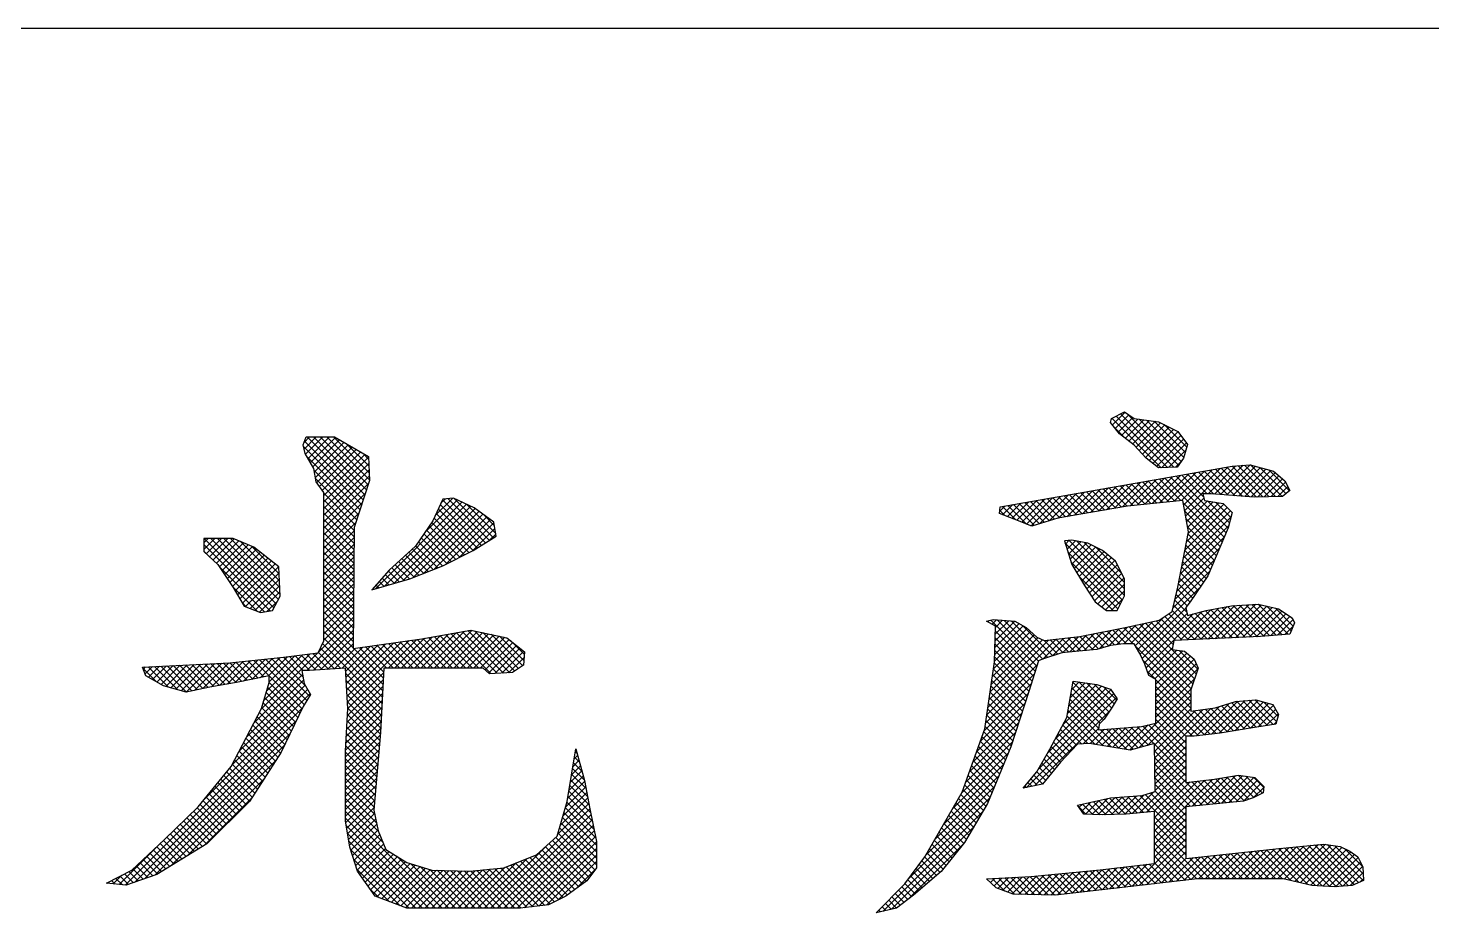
# Model space of a CAD drawing. Extents: x -58 to 229, y -23 to 183.
# Drawn here: x -15.96 to 4.67, y 162 to 175 of the extents above; entities that cross this region are included whole.
import ezdxf

# ---------------------------------------------------------------- set-up
doc = ezdxf.new("R2010")
doc.units = 0
doc.header["$LTSCALE"] = 0.25

msp = doc.modelspace()

# ---------------------------------------------------------------- linework, layer by layer
at = {"color": 7, "linetype": 'Continuous'}
msp.add_line((-48, 175), (219, 175), dxfattribs=at)
at = {"color": 4, "ltscale": 100}
for p, q in [((-0.027, 169.172), (0.157, 169.355)), ((-0.043, 169.252), (-0.021, 169.275)), ((0.692, 168.54), (-0.035, 169.267)), ((0.016, 169.118), (0.215, 169.316)), ((0.785, 168.544), (0.03, 169.3)), ((0.059, 169.063), (0.273, 169.278)), ((0.878, 168.548), (0.094, 169.332)), ((0.108, 169.016), (0.349, 169.257)), ((0.162, 168.973), (0.434, 169.246)), ((0.945, 168.578), (0.189, 169.333)), ((0.217, 168.931), (0.52, 169.234)), ((0.271, 168.889), (0.605, 169.223)), ((0.321, 168.842), (0.681, 169.202)), ((0.985, 168.634), (0.365, 169.255)), ((0.368, 168.792), (0.745, 169.169)), ((0.415, 168.742), (0.81, 169.137)), ((1.023, 168.693), (0.476, 169.24)), ((1.045, 168.768), (0.588, 169.225)), ((1.067, 168.843), (0.736, 169.174)), ((-11.907, 168.906), (-11.821, 168.993)), ((-11.902, 168.815), (-11.724, 168.993)), ((-11.032, 168.069), (-11.896, 168.933)), ((-11.88, 168.74), (-11.627, 168.993)), ((-11.009, 168.142), (-11.859, 168.993)), ((-11.844, 168.679), (-11.531, 168.993)), ((-11.809, 168.617), (-11.441, 168.985)), ((-11.774, 168.556), (-11.38, 168.95)), ((-10.985, 168.215), (-11.762, 168.993)), ((-10.961, 168.288), (-11.666, 168.993)), ((-10.941, 168.365), (-11.569, 168.993)), ((-10.946, 168.466), (-11.472, 168.993)), ((0.164, 168.972), (0.009, 169.127)), ((0.461, 168.692), (0.874, 169.105)), ((0.514, 168.647), (0.938, 169.072)), ((0.567, 168.604), (0.979, 169.016)), ((0.621, 168.561), (1.021, 168.961)), ((-11.056, 167.996), (-11.911, 168.851)), ((-11.75, 168.482), (-11.319, 168.914)), ((-11.737, 168.399), (-11.257, 168.879)), ((-11.717, 168.322), (-11.196, 168.843)), ((-11.677, 168.266), (-11.135, 168.808)), ((-11.637, 168.209), (-11.074, 168.772)), ((-11.614, 168.135), (-11.012, 168.737)), ((-10.95, 168.568), (-11.267, 168.884)), ((-10.955, 168.669), (-11.036, 168.75)), ((0.697, 168.54), (1.062, 168.906)), ((0.798, 168.545), (1.055, 168.801)), ((-11.08, 167.923), (-11.856, 168.699)), ((-11.614, 168.038), (-10.956, 168.696)), ((-11.614, 167.942), (-10.952, 168.603)), ((0.899, 168.549), (0.988, 168.637)), ((1.02, 167.992), (1.559, 168.531)), ((1.035, 167.91), (1.677, 168.552)), ((1.379, 168.157), (1.788, 168.567)), ((1.472, 168.154), (1.895, 168.577)), ((1.884, 168.122), (1.488, 168.519)), ((1.562, 168.147), (2, 168.585)), ((1.989, 168.115), (1.57, 168.533)), ((1.652, 168.14), (2.076, 168.564)), ((2.09, 168.111), (1.653, 168.548)), ((2.184, 168.113), (1.735, 168.562)), ((1.742, 168.133), (2.152, 168.543)), ((2.278, 168.116), (1.824, 168.57)), ((1.832, 168.126), (2.227, 168.522)), ((2.372, 168.119), (1.913, 168.578)), ((2.466, 168.121), (2.004, 168.584)), ((2.523, 168.161), (2.138, 168.547)), ((-11.104, 167.85), (-11.753, 168.499)), ((-11.128, 167.777), (-11.734, 168.383)), ((-11.614, 167.845), (-10.948, 168.511)), ((-11.614, 167.748), (-10.944, 168.418)), ((-11.614, 167.651), (-10.954, 168.311)), ((0.005, 167.945), (0.386, 168.326)), ((0.122, 167.965), (0.504, 168.347)), ((0.236, 167.983), (0.621, 168.367)), ((0.629, 168.023), (0.334, 168.317)), ((0.344, 167.994), (0.738, 168.388)), ((0.717, 168.032), (0.417, 168.332)), ((0.452, 168.005), (0.856, 168.408)), ((0.804, 168.041), (0.499, 168.346)), ((0.56, 168.016), (0.973, 168.429)), ((0.892, 168.05), (0.582, 168.361)), ((0.98, 168.059), (0.664, 168.375)), ((0.668, 168.027), (1.09, 168.449)), ((1.616, 167.519), (0.746, 168.389)), ((0.775, 168.038), (1.207, 168.47)), ((1.645, 167.587), (0.829, 168.404)), ((0.883, 168.049), (1.325, 168.49)), ((1.674, 167.655), (0.911, 168.418)), ((0.991, 168.06), (1.442, 168.511)), ((1.317, 168.109), (0.994, 168.433)), ((1.366, 168.157), (1.076, 168.447)), ((1.466, 168.154), (1.158, 168.461)), ((1.57, 168.146), (1.241, 168.476)), ((1.675, 168.138), (1.323, 168.49)), ((1.78, 168.13), (1.405, 168.505)), ((1.922, 168.12), (2.303, 168.501)), ((2.012, 168.113), (2.367, 168.468)), ((2.107, 168.111), (2.42, 168.424)), ((2.206, 168.114), (2.472, 168.379)), ((2.578, 168.203), (2.271, 168.51)), ((2.306, 168.117), (2.518, 168.329)), ((-11.614, 167.554), (-11, 168.168)), ((-11.151, 167.704), (-11.614, 168.166)), ((-1.222, 167.686), (-0.787, 168.121)), ((-1.095, 167.716), (-0.669, 168.142)), ((-0.954, 167.76), (-0.552, 168.162)), ((-0.551, 167.848), (-0.819, 168.116)), ((-0.816, 167.802), (-0.435, 168.183)), ((-0.469, 167.863), (-0.737, 168.13)), ((-0.698, 167.822), (-0.317, 168.203)), ((-0.387, 167.877), (-0.654, 168.145)), ((-0.581, 167.843), (-0.2, 168.224)), ((-0.304, 167.891), (-0.572, 168.159)), ((-0.222, 167.906), (-0.49, 168.173)), ((-0.464, 167.863), (-0.083, 168.244)), ((-0.139, 167.92), (-0.407, 168.188)), ((-0.346, 167.884), (0.035, 168.265)), ((-0.057, 167.934), (-0.325, 168.202)), ((0.026, 167.949), (-0.242, 168.217)), ((-0.229, 167.904), (0.152, 168.285)), ((0.108, 167.963), (-0.16, 168.231)), ((-0.112, 167.925), (0.269, 168.306)), ((0.19, 167.977), (-0.078, 168.245)), ((0.278, 167.987), (0.005, 168.26)), ((0.366, 167.996), (0.087, 168.274)), ((0.453, 168.005), (0.17, 168.289)), ((0.541, 168.014), (0.252, 168.303)), ((2.406, 168.12), (2.55, 168.264)), ((-11.165, 167.621), (-11.614, 168.07)), ((-11.614, 167.458), (-11.047, 168.024)), ((-11.166, 167.525), (-11.614, 167.973)), ((-10.855, 166.764), (-9.583, 168.037)), ((-10.719, 166.803), (-9.517, 168.006)), ((-10.584, 166.842), (-9.451, 167.975)), ((-10.449, 166.881), (-9.388, 167.941)), ((-10.306, 166.926), (-9.332, 167.901)), ((-10.132, 167.584), (-9.648, 168.068)), ((-9.975, 167.838), (-9.719, 168.094)), ((-9.358, 167.363), (-9.931, 167.936)), ((-9.298, 167.4), (-9.901, 168.002)), ((-9.896, 168.014), (-9.827, 168.083)), ((-9.239, 167.437), (-9.871, 168.069)), ((-9.179, 167.474), (-9.792, 168.087)), ((-9.119, 167.511), (-9.701, 168.093)), ((-9.087, 167.576), (-9.517, 168.006)), ((-1.68, 167.905), (-1.608, 167.978)), ((-1.611, 167.843), (-1.68, 167.911)), ((-1.452, 167.781), (-1.643, 167.972)), ((-1.636, 167.853), (-1.49, 167.999)), ((-1.566, 167.825), (-1.373, 168.019)), ((-1.288, 167.714), (-1.561, 167.986)), ((-1.497, 167.798), (-1.256, 168.04)), ((-1.17, 167.693), (-1.478, 168.001)), ((-1.428, 167.771), (-1.138, 168.06)), ((-1.097, 167.716), (-1.396, 168.015)), ((-1.359, 167.743), (-1.021, 168.08)), ((-1.023, 167.739), (-1.314, 168.029)), ((-1.29, 167.714), (-0.904, 168.101)), ((-0.949, 167.762), (-1.231, 168.044)), ((-0.875, 167.785), (-1.149, 168.058)), ((-0.799, 167.805), (-1.066, 168.073)), ((-0.716, 167.819), (-0.984, 168.087)), ((-0.634, 167.834), (-0.902, 168.101)), ((1.587, 167.451), (1.014, 168.025)), ((1.018, 167.216), (1.71, 167.908)), ((1.559, 167.383), (1.035, 167.907)), ((1.041, 167.335), (1.661, 167.956)), ((1.05, 167.828), (1.32, 168.099)), ((1.064, 167.746), (1.373, 168.054)), ((1.064, 167.455), (1.613, 168.004)), ((1.079, 167.664), (1.455, 168.04)), ((1.087, 167.575), (1.537, 168.026)), ((1.694, 167.732), (1.372, 168.055)), ((1.714, 167.808), (1.489, 168.034)), ((-11.614, 167.361), (-11.094, 167.881)), ((-11.167, 167.429), (-11.614, 167.876)), ((-11.168, 167.333), (-11.614, 167.779)), ((-11.614, 167.264), (-11.141, 167.737)), ((-10.145, 166.99), (-9.275, 167.86)), ((-9.547, 167.261), (-10.025, 167.739)), ((-9.483, 167.294), (-9.991, 167.802)), ((-9.984, 167.055), (-9.219, 167.819)), ((-9.418, 167.326), (-9.961, 167.869)), ((-9.814, 167.128), (-9.163, 167.779)), ((-9.62, 167.225), (-9.112, 167.733)), ((-9.105, 167.69), (-9.273, 167.858)), ((0.995, 167.096), (1.717, 167.818)), ((1.53, 167.316), (1.057, 167.789)), ((-13.377, 167.34), (-13.214, 167.502)), ((-13.377, 167.436), (-13.311, 167.502)), ((-12.348, 166.481), (-13.37, 167.502)), ((-13.342, 167.278), (-13.118, 167.502)), ((-13.292, 167.231), (-13.021, 167.502)), ((-12.314, 166.544), (-13.273, 167.502)), ((-13.241, 167.185), (-12.93, 167.496)), ((-12.28, 166.606), (-13.176, 167.502)), ((-12.256, 166.679), (-13.079, 167.502)), ((-12.26, 166.78), (-12.982, 167.502)), ((-11.169, 167.237), (-11.614, 167.682)), ((-11.614, 167.167), (-11.165, 167.616)), ((-11.17, 167.141), (-11.614, 167.586)), ((-11.614, 167.07), (-11.166, 167.518)), ((-11.17, 167.046), (-11.614, 167.489)), ((-9.805, 167.132), (-10.183, 167.51)), ((-9.741, 167.165), (-10.144, 167.568)), ((-9.676, 167.197), (-10.104, 167.625)), ((-9.612, 167.229), (-10.064, 167.682)), ((-9.427, 167.321), (-9.099, 167.65)), ((-9.176, 167.476), (-9.086, 167.566)), ((0.949, 166.857), (1.619, 167.527)), ((0.972, 166.976), (1.682, 167.687)), ((1.443, 167.112), (1.069, 167.485)), ((1.501, 167.248), (1.078, 167.671)), ((1.472, 167.18), (1.085, 167.567)), ((-12.402, 166.438), (-13.377, 167.413)), ((-13.296, 167.235), (-13.377, 167.316)), ((-13.191, 167.138), (-12.862, 167.468)), ((-13.147, 167.086), (-12.794, 167.439)), ((-13.109, 167.027), (-12.726, 167.41)), ((-13.07, 166.969), (-12.658, 167.382)), ((-13.031, 166.911), (-12.6, 167.343)), ((-12.992, 166.853), (-12.545, 167.3)), ((-12.263, 166.88), (-12.843, 167.46)), ((-12.267, 166.981), (-12.676, 167.389)), ((-11.614, 166.974), (-11.167, 167.42)), ((-11.171, 166.95), (-11.614, 167.392)), ((-11.614, 166.877), (-11.168, 167.323)), ((-11.172, 166.854), (-11.614, 167.295)), ((-10.078, 167.017), (-10.363, 167.303)), ((-10.008, 167.045), (-10.312, 167.349)), ((-9.939, 167.073), (-10.263, 167.396)), ((-9.87, 167.1), (-10.223, 167.453)), ((0.12, 166.596), (-0.723, 167.439)), ((-0.716, 167.417), (-0.659, 167.475)), ((-0.693, 167.343), (-0.569, 167.467)), ((0.087, 166.532), (-0.679, 167.299)), ((-0.67, 167.27), (-0.489, 167.451)), ((0.15, 166.663), (-0.662, 167.474)), ((-0.648, 167.196), (-0.408, 167.435)), ((-0.625, 167.122), (-0.339, 167.407)), ((-0.588, 167.062), (-0.275, 167.375)), ((0.15, 166.76), (-0.555, 167.465)), ((-0.551, 167.002), (-0.21, 167.343)), ((-0.514, 166.942), (-0.15, 167.306)), ((0.15, 166.856), (-0.434, 167.44)), ((0.104, 166.999), (-0.269, 167.372)), ((0.924, 166.734), (1.548, 167.359)), ((1.386, 166.976), (1.038, 167.323)), ((1.415, 167.044), (1.054, 167.404)), ((-12.484, 166.423), (-13.149, 167.088)), ((-12.954, 166.795), (-12.491, 167.258)), ((-12.917, 166.735), (-12.437, 167.215)), ((-12.881, 166.674), (-12.382, 167.173)), ((-12.845, 166.613), (-12.328, 167.13)), ((-12.809, 166.552), (-12.274, 167.088)), ((-12.271, 167.081), (-12.291, 167.101)), ((-11.614, 166.78), (-11.169, 167.225)), ((-11.173, 166.758), (-11.614, 167.198)), ((-11.614, 166.683), (-11.17, 167.127)), ((-11.174, 166.662), (-11.614, 167.102)), ((-10.355, 166.907), (-10.565, 167.117)), ((-10.285, 166.934), (-10.514, 167.164)), ((-10.216, 166.962), (-10.464, 167.21)), ((-10.147, 166.99), (-10.413, 167.256)), ((0.055, 166.467), (-0.636, 167.158)), ((-0.477, 166.882), (-0.097, 167.263)), ((-0.44, 166.822), (-0.043, 167.219)), ((-0.402, 166.763), (0.01, 167.176)), ((-0.364, 166.705), (0.046, 167.115)), ((0.894, 166.608), (1.477, 167.191)), ((1.271, 166.8), (0.992, 167.079)), ((1.31, 166.858), (1.007, 167.16)), ((1.35, 166.915), (1.023, 167.242)), ((-12.764, 166.501), (-12.268, 166.997)), ((-12.695, 166.473), (-12.264, 166.904)), ((-11.614, 166.586), (-11.171, 167.03)), ((-11.175, 166.566), (-11.614, 167.005)), ((-11.614, 166.49), (-11.171, 166.932)), ((-11.176, 166.47), (-11.614, 166.908)), ((-10.731, 166.8), (-10.801, 166.87)), ((-10.656, 166.821), (-10.756, 166.921)), ((-10.581, 166.843), (-10.71, 166.972)), ((-10.505, 166.864), (-10.664, 167.023)), ((-10.43, 166.886), (-10.615, 167.071)), ((-0.017, 166.442), (-0.51, 166.936)), ((-0.326, 166.646), (0.078, 167.05)), ((-0.288, 166.587), (0.11, 166.986)), ((-0.238, 166.541), (0.143, 166.921)), ((0.865, 166.482), (1.406, 167.023)), ((1.192, 166.686), (0.961, 166.917)), ((1.231, 166.743), (0.976, 166.998)), ((-12.588, 166.43), (-12.955, 166.798)), ((-12.626, 166.446), (-12.261, 166.81)), ((-12.557, 166.418), (-12.257, 166.717)), ((-11.614, 166.393), (-11.172, 166.834)), ((-11.177, 166.374), (-11.614, 166.811)), ((-11.614, 166.296), (-11.173, 166.737)), ((-11.177, 166.278), (-11.614, 166.714)), ((-10.882, 166.757), (-10.892, 166.767)), ((-10.806, 166.778), (-10.847, 166.819)), ((-0.183, 166.498), (0.15, 166.832)), ((-0.129, 166.456), (0.15, 166.735)), ((0.345, 165.865), (1.25, 166.771)), ((1.073, 166.514), (0.91, 166.677)), ((1.113, 166.571), (0.928, 166.755)), ((1.152, 166.628), (0.945, 166.835)), ((-12.749, 166.495), (-12.814, 166.559)), ((-12.448, 166.43), (-12.29, 166.587)), ((-11.614, 166.199), (-11.174, 166.639)), ((-11.178, 166.182), (-11.614, 166.618)), ((-11.614, 166.102), (-11.175, 166.541)), ((-11.179, 166.086), (-11.614, 166.521)), ((-0.046, 166.442), (0.131, 166.619)), ((0.38, 165.803), (1.057, 166.481)), ((1.369, 166.025), (0.874, 166.52)), ((1.069, 166.421), (0.892, 166.598)), ((0.97, 166.006), (1.419, 166.455)), ((1.072, 166.011), (1.539, 166.478)), ((1.173, 166.016), (1.659, 166.502)), ((1.275, 166.021), (1.771, 166.517)), ((1.376, 166.025), (1.874, 166.523)), ((1.831, 166.047), (1.422, 166.456)), ((1.478, 166.03), (1.977, 166.529)), ((1.923, 166.051), (1.503, 166.471)), ((1.579, 166.035), (2.08, 166.536)), ((2.016, 166.055), (1.584, 166.487)), ((2.108, 166.059), (1.665, 166.503)), ((1.681, 166.039), (2.167, 166.525)), ((2.199, 166.065), (1.749, 166.516)), ((1.782, 166.044), (2.245, 166.507)), ((2.288, 166.073), (1.84, 166.521)), ((1.884, 166.049), (2.323, 166.488)), ((2.378, 166.08), (1.932, 166.527)), ((1.985, 166.054), (2.401, 166.469)), ((2.467, 166.088), (2.023, 166.532)), ((2.557, 166.095), (2.114, 166.538)), ((2.601, 166.147), (2.241, 166.508)), ((2.63, 166.215), (2.368, 166.477)), ((-11.862, 165.563), (-11.178, 166.248)), ((-11.686, 165.836), (-11.177, 166.346)), ((-11.614, 166.006), (-11.176, 166.444)), ((-11.18, 165.99), (-11.614, 166.424)), ((-11.181, 165.894), (-11.614, 166.327)), ((-1.856, 166.277), (-1.836, 166.297)), ((-1.137, 165.627), (-1.813, 166.303)), ((-1.794, 166.243), (-1.729, 166.308)), ((-1.751, 165.898), (-1.397, 166.253)), ((-1.749, 165.997), (-1.459, 166.288)), ((-1.747, 166.096), (-1.549, 166.294)), ((-1.745, 166.196), (-1.639, 166.301)), ((-1.114, 165.7), (-1.721, 166.307)), ((-1.047, 165.73), (-1.616, 166.299)), ((-0.974, 165.754), (-1.512, 166.292)), ((0.144, 165.954), (0.442, 166.252)), ((0.24, 165.954), (0.565, 166.279)), ((0.309, 165.926), (0.728, 166.345)), ((0.41, 165.737), (1.073, 166.4)), ((0.441, 165.671), (1.163, 166.393)), ((1.205, 165.511), (0.46, 166.256)), ((0.468, 165.601), (1.294, 166.427)), ((0.866, 165.946), (0.539, 166.273)), ((0.906, 166.003), (0.619, 166.29)), ((0.999, 166.008), (0.689, 166.318)), ((1.091, 166.012), (0.746, 166.357)), ((1.184, 166.016), (0.803, 166.397)), ((1.276, 166.021), (0.855, 166.441)), ((1.461, 166.029), (1.111, 166.379)), ((1.553, 166.034), (1.188, 166.399)), ((1.646, 166.038), (1.264, 166.419)), ((1.738, 166.042), (1.341, 166.439)), ((2.087, 166.058), (2.463, 166.434)), ((2.19, 166.065), (2.521, 166.396)), ((2.296, 166.073), (2.58, 166.358)), ((2.401, 166.082), (2.628, 166.31)), ((2.624, 166.318), (2.591, 166.352)), ((-11.762, 165.567), (-11.179, 166.15)), ((-11.659, 165.573), (-11.179, 166.053)), ((-10.744, 165.361), (-11.614, 166.23)), ((-10.749, 165.269), (-11.614, 166.134)), ((-10.475, 165.595), (-10.015, 166.056)), ((-10.379, 165.595), (-9.897, 166.077)), ((-10.282, 165.595), (-9.779, 166.098)), ((-10.185, 165.595), (-9.662, 166.119)), ((-10.088, 165.595), (-9.544, 166.139)), ((-9.624, 165.595), (-10.074, 166.045)), ((-9.991, 165.595), (-9.434, 166.153)), ((-9.527, 165.595), (-9.991, 166.06)), ((-9.43, 165.595), (-9.909, 166.075)), ((-9.895, 165.595), (-9.354, 166.136)), ((-9.333, 165.595), (-9.827, 166.089)), ((-9.798, 165.595), (-9.274, 166.119)), ((-9.157, 165.516), (-9.745, 166.104)), ((-9.701, 165.595), (-9.194, 166.102)), ((-9.065, 165.521), (-9.663, 166.118)), ((-9.604, 165.595), (-9.114, 166.085)), ((-8.972, 165.525), (-9.58, 166.133)), ((-9.507, 165.595), (-9.035, 166.068)), ((-8.88, 165.529), (-9.498, 166.148)), ((-9.411, 165.595), (-8.955, 166.051)), ((-8.808, 165.554), (-9.399, 166.146)), ((-8.751, 165.594), (-9.277, 166.12)), ((-8.694, 165.634), (-9.154, 166.094)), ((-8.675, 165.711), (-9.031, 166.067)), ((-1.804, 165.362), (-1.122, 166.043)), ((-1.787, 165.475), (-1.176, 166.086)), ((-1.771, 165.588), (-1.227, 166.133)), ((-1.756, 165.7), (-1.277, 166.179)), ((-1.754, 165.799), (-1.335, 166.218)), ((-1.184, 165.48), (-1.748, 166.044)), ((-1.16, 165.553), (-1.746, 166.139)), ((-0.902, 165.779), (-1.348, 166.225)), ((-0.904, 165.778), (-0.635, 166.047)), ((-0.761, 165.824), (-0.526, 166.059)), ((-0.489, 165.85), (-0.681, 166.042)), ((-0.654, 165.834), (-0.408, 166.081)), ((-0.4, 165.858), (-0.594, 166.051)), ((-0.547, 165.844), (-0.287, 166.104)), ((-0.311, 165.866), (-0.507, 166.061)), ((-0.44, 165.854), (-0.167, 166.128)), ((-0.228, 165.879), (-0.426, 166.077)), ((-0.153, 165.901), (-0.345, 166.093)), ((-0.334, 165.864), (-0.046, 166.152)), ((-0.078, 165.923), (-0.264, 166.109)), ((-0.22, 165.881), (0.074, 166.175)), ((0.004, 165.938), (-0.183, 166.125)), ((0.09, 165.948), (-0.102, 166.141)), ((-0.083, 165.922), (0.195, 166.2)), ((0.181, 165.954), (-0.021, 166.156)), ((0.034, 165.941), (0.319, 166.226)), ((0.278, 165.954), (0.06, 166.172)), ((1.127, 165.202), (0.14, 166.188)), ((1.132, 165.293), (0.22, 166.205)), ((1.157, 165.366), (0.3, 166.222)), ((1.181, 165.438), (0.38, 166.239)), ((2.507, 166.091), (2.63, 166.215)), ((-11.362, 165.591), (-11.661, 165.891)), ((-10.758, 165.084), (-11.631, 165.958)), ((-10.753, 165.177), (-11.614, 166.037)), ((-11.556, 165.579), (-11.18, 165.955)), ((-11.453, 165.586), (-11.15, 165.888)), ((-11.35, 165.592), (-11.038, 165.904)), ((-11.291, 165.554), (-10.925, 165.92)), ((-11.286, 165.462), (-10.812, 165.937)), ((-11.281, 165.37), (-10.699, 165.953)), ((-11.276, 165.279), (-10.586, 165.969)), ((-11.271, 165.187), (-10.473, 165.985)), ((-11.266, 165.095), (-10.36, 166.001)), ((-10.739, 165.453), (-11.172, 165.885)), ((-10.735, 165.545), (-11.087, 165.897)), ((-10.688, 165.595), (-11.002, 165.909)), ((-10.591, 165.595), (-10.918, 165.921)), ((-10.495, 165.595), (-10.833, 165.934)), ((-10.398, 165.595), (-10.748, 165.946)), ((-10.669, 165.595), (-10.247, 166.017)), ((-10.301, 165.595), (-10.663, 165.958)), ((-10.204, 165.595), (-10.579, 165.97)), ((-10.572, 165.595), (-10.133, 166.035)), ((-10.108, 165.595), (-10.494, 165.982)), ((-10.011, 165.595), (-10.409, 165.994)), ((-9.914, 165.595), (-10.325, 166.006)), ((-9.817, 165.595), (-10.24, 166.018)), ((-9.72, 165.595), (-10.156, 166.031)), ((-9.314, 165.595), (-8.89, 166.019)), ((-9.243, 165.57), (-8.837, 165.976)), ((-9.19, 165.526), (-8.783, 165.932)), ((-9.1, 165.519), (-8.73, 165.889)), ((-8.998, 165.524), (-8.676, 165.846)), ((-8.667, 165.8), (-8.868, 166.001)), ((-1.853, 165.022), (-0.853, 166.022)), ((-1.837, 165.136), (-0.963, 166.01)), ((-1.82, 165.249), (-1.055, 166.013)), ((-1.23, 165.333), (-1.752, 165.855)), ((-1.207, 165.406), (-1.75, 165.949)), ((-1.049, 165.729), (-0.744, 166.034)), ((-0.829, 165.803), (-1.027, 166.001)), ((-0.754, 165.825), (-0.942, 166.012)), ((-0.666, 165.833), (-0.855, 166.022)), ((-0.577, 165.841), (-0.768, 166.032)), ((1.127, 165.105), (0.314, 165.918)), ((0.493, 165.529), (0.857, 165.893)), ((0.535, 165.474), (0.922, 165.862)), ((0.597, 165.44), (1.008, 165.85)), ((1.229, 165.583), (0.955, 165.857)), ((-14.128, 165.428), (-13.926, 165.629)), ((-14.066, 165.393), (-13.825, 165.634)), ((-14.004, 165.358), (-13.723, 165.639)), ((-13.936, 165.329), (-13.621, 165.644)), ((-13.548, 165.261), (-13.916, 165.629)), ((-13.86, 165.308), (-13.519, 165.649)), ((-13.469, 165.279), (-13.824, 165.634)), ((-13.785, 165.286), (-13.417, 165.654)), ((-13.389, 165.296), (-13.732, 165.639)), ((-13.71, 165.265), (-13.315, 165.659)), ((-13.31, 165.313), (-13.64, 165.643)), ((-13.635, 165.243), (-13.213, 165.664)), ((-13.229, 165.329), (-13.548, 165.648)), ((-13.512, 165.269), (-13.111, 165.67)), ((-13.147, 165.344), (-13.455, 165.652)), ((-13.388, 165.296), (-13.009, 165.675)), ((-13.064, 165.358), (-13.363, 165.657)), ((-12.982, 165.372), (-13.271, 165.662)), ((-13.264, 165.323), (-12.903, 165.685)), ((-12.899, 165.387), (-13.179, 165.666)), ((-13.147, 165.343), (-12.795, 165.696)), ((-12.819, 165.403), (-13.087, 165.671)), ((-13.03, 165.364), (-12.687, 165.707)), ((-12.738, 165.419), (-12.994, 165.675)), ((-12.913, 165.384), (-12.579, 165.718)), ((-12.657, 165.435), (-12.907, 165.684)), ((-12.577, 165.451), (-12.819, 165.693)), ((-12.792, 165.408), (-12.471, 165.729)), ((-12.496, 165.467), (-12.731, 165.702)), ((-12.671, 165.432), (-12.364, 165.74)), ((-11.934, 165.002), (-12.643, 165.711)), ((-11.899, 165.064), (-12.555, 165.72)), ((-12.55, 165.456), (-12.256, 165.751)), ((-12.536, 164.987), (-11.704, 165.818)), ((-12.491, 165.129), (-11.815, 165.805)), ((-11.862, 165.123), (-12.467, 165.729)), ((-12.451, 165.265), (-11.925, 165.791)), ((-12.429, 165.48), (-12.147, 165.763)), ((-12.415, 165.398), (-12.036, 165.777)), ((-11.824, 165.183), (-12.38, 165.738)), ((-11.882, 165.337), (-12.292, 165.747)), ((-11.919, 165.471), (-12.204, 165.756)), ((-11.915, 165.563), (-12.118, 165.767)), ((-11.818, 165.564), (-12.032, 165.778)), ((-11.727, 165.569), (-11.946, 165.788)), ((-11.635, 165.575), (-11.86, 165.799)), ((-11.544, 165.58), (-11.774, 165.81)), ((-11.453, 165.586), (-11.692, 165.825)), ((-8.897, 165.529), (-8.671, 165.754)), ((-8.696, 165.632), (-8.68, 165.649)), ((-1.869, 164.909), (-1.131, 165.648)), ((-1.277, 165.186), (-1.759, 165.668)), ((-1.253, 165.259), (-1.754, 165.76)), ((1.127, 165.008), (0.421, 165.714)), ((0.614, 165.36), (1.069, 165.815)), ((0.614, 165.264), (1.122, 165.771)), ((0.614, 165.167), (1.175, 165.727)), ((0.614, 165.07), (1.205, 165.661)), ((-14.069, 165.394), (-14.268, 165.594)), ((-14.264, 165.582), (-14.232, 165.614)), ((-14.237, 165.512), (-14.13, 165.619)), ((-13.895, 165.318), (-14.193, 165.616)), ((-14.19, 165.462), (-14.028, 165.624)), ((-13.759, 165.279), (-14.101, 165.62)), ((-13.628, 165.244), (-14.009, 165.625)), ((-12.644, 164.782), (-11.924, 165.502)), ((-10.763, 164.992), (-11.289, 165.519)), ((-11.266, 164.901), (-10.741, 165.427)), ((-11.261, 165.003), (-10.735, 165.529)), ((-1.886, 164.796), (-1.175, 165.507)), ((-1.324, 165.04), (-1.784, 165.499)), ((-1.301, 165.113), (-1.772, 165.584)), ((0.6, 165.438), (0.484, 165.554)), ((0.614, 164.973), (1.232, 165.59)), ((0.614, 164.876), (1.183, 165.445)), ((1.412, 164.627), (0.614, 165.424)), ((-13.367, 163.672), (-11.814, 165.224)), ((-12.97, 164.166), (-11.851, 165.285)), ((-12.861, 164.371), (-11.887, 165.345)), ((-12.753, 164.576), (-11.91, 165.419)), ((-12.028, 164.805), (-12.459, 165.237)), ((-11.996, 164.871), (-12.437, 165.312)), ((-11.965, 164.936), (-12.415, 165.387)), ((-10.767, 164.9), (-11.283, 165.416)), ((-10.772, 164.808), (-11.278, 165.314)), ((-11.277, 164.697), (-10.751, 165.223)), ((-11.272, 164.799), (-10.746, 165.325)), ((-1.963, 164.525), (-1.265, 165.223)), ((-1.909, 164.676), (-1.22, 165.365)), ((-1.395, 164.82), (-1.821, 165.246)), ((-1.372, 164.893), (-1.808, 165.33)), ((-1.348, 164.967), (-1.796, 165.415)), ((-1.109, 164.12), (-0.009, 165.221)), ((-0.98, 164.346), (-0.047, 165.279)), ((-0.863, 164.56), (-0.114, 165.309)), ((-0.75, 164.77), (-0.186, 165.334)), ((-0.685, 164.932), (-0.258, 165.359)), ((-0.664, 165.05), (-0.343, 165.371)), ((-0.643, 165.168), (-0.428, 165.383)), ((-0.204, 164.791), (-0.634, 165.22)), ((-0.622, 165.285), (-0.513, 165.394)), ((-0.156, 164.839), (-0.619, 165.302)), ((-0.115, 164.896), (-0.604, 165.385)), ((-0.077, 164.954), (-0.518, 165.395)), ((-0.038, 165.012), (-0.406, 165.38)), ((-0.001, 165.072), (-0.294, 165.364)), ((0.035, 165.132), (-0.157, 165.324)), ((0.23, 164.395), (1.135, 165.3)), ((1.326, 164.616), (0.614, 165.327)), ((1.24, 164.605), (0.614, 165.23)), ((-14.533, 162.409), (-11.928, 165.013)), ((-12.121, 164.609), (-12.525, 165.012)), ((-12.09, 164.674), (-12.503, 165.087)), ((-12.059, 164.74), (-12.481, 165.162)), ((-11.287, 164.493), (-10.761, 165.019)), ((-11.282, 164.595), (-10.756, 165.121)), ((-10.777, 164.716), (-11.272, 165.212)), ((-10.782, 164.625), (-11.267, 165.109)), ((-2.018, 164.374), (-1.311, 165.08)), ((-1.443, 164.674), (-1.845, 165.076)), ((-1.419, 164.747), (-1.833, 165.161)), ((-1.288, 163.846), (0.03, 165.163)), ((-0.046, 164.439), (-0.663, 165.056)), ((-0.228, 164.717), (-0.648, 165.138)), ((0.36, 164.428), (1.127, 165.195)), ((0.492, 164.463), (1.127, 165.098)), ((1.151, 164.597), (0.614, 165.134)), ((1.055, 164.596), (0.614, 165.037)), ((1.109, 164.597), (1.546, 165.033)), ((1.211, 164.601), (1.688, 165.079)), ((1.321, 164.615), (1.818, 165.112)), ((1.432, 164.629), (1.923, 165.12)), ((1.834, 164.688), (1.503, 165.02)), ((1.542, 164.643), (2.028, 165.129)), ((1.918, 164.701), (1.576, 165.043)), ((2.001, 164.714), (1.649, 165.067)), ((1.657, 164.66), (2.118, 165.122)), ((2.085, 164.728), (1.723, 165.09)), ((1.771, 164.678), (2.193, 165.1)), ((2.168, 164.742), (1.799, 165.11)), ((1.886, 164.696), (2.269, 165.079)), ((2.251, 164.755), (1.889, 165.117)), ((2.335, 164.769), (1.978, 165.125)), ((2.001, 164.714), (2.336, 165.05)), ((2.387, 164.813), (2.068, 165.132)), ((2.406, 164.89), (2.198, 165.099)), ((-14.396, 162.449), (-12.016, 164.829)), ((-12.215, 164.412), (-12.624, 164.821)), ((-12.184, 164.477), (-12.59, 164.884)), ((-12.152, 164.543), (-12.557, 164.947)), ((-11.293, 164.294), (-10.772, 164.815)), ((-11.292, 164.391), (-10.767, 164.917)), ((-10.805, 164.357), (-11.27, 164.822)), ((-10.797, 164.446), (-11.266, 164.914)), ((-10.79, 164.535), (-11.261, 165.007)), ((-2.072, 164.223), (-1.358, 164.937)), ((-1.514, 164.455), (-1.882, 164.823)), ((-1.49, 164.528), (-1.87, 164.907)), ((-1.466, 164.601), (-1.857, 164.992)), ((-1.165, 163.871), (-0.065, 164.971)), ((-0.386, 164.488), (-0.721, 164.824)), ((-0.277, 164.476), (-0.692, 164.891)), ((-0.162, 164.458), (-0.678, 164.974)), ((0.591, 164.466), (1.127, 165.001)), ((0.593, 164.371), (1.197, 164.975)), ((0.594, 164.275), (1.309, 164.99)), ((0.596, 164.18), (1.421, 165.005)), ((1.055, 164.499), (0.614, 164.94)), ((1.055, 164.402), (0.614, 164.843)), ((1.498, 164.637), (1.164, 164.971)), ((1.583, 164.649), (1.25, 164.982)), ((1.667, 164.662), (1.335, 164.994)), ((1.751, 164.675), (1.42, 165.005)), ((2.117, 164.733), (2.372, 164.989)), ((2.232, 164.752), (2.408, 164.927)), ((2.348, 164.771), (2.386, 164.809)), ((-14.245, 162.503), (-12.104, 164.644)), ((-12.324, 164.23), (-12.724, 164.631)), ((-12.286, 164.289), (-12.691, 164.694)), ((-12.248, 164.348), (-12.657, 164.757)), ((-11.293, 164.197), (-10.777, 164.713)), ((-11.293, 164.1), (-10.784, 164.61)), ((-10.82, 164.178), (-11.28, 164.638)), ((-10.812, 164.268), (-11.275, 164.73)), ((-2.18, 163.921), (-1.45, 164.651)), ((-2.126, 164.072), (-1.404, 164.794)), ((-1.57, 164.317), (-1.914, 164.662)), ((-1.541, 164.385), (-1.894, 164.738)), ((-0.602, 164.414), (-0.823, 164.635)), ((-0.555, 164.464), (-0.789, 164.698)), ((-0.476, 164.482), (-0.755, 164.761)), ((-0.456, 164.483), (-0.229, 164.711)), ((-0.354, 164.488), (-0.144, 164.699)), ((-0.271, 164.475), (-0.039, 164.707)), ((0.069, 164.421), (-0.204, 164.694)), ((-0.187, 164.462), (0.065, 164.714)), ((0.184, 164.402), (-0.114, 164.701)), ((-0.104, 164.448), (0.17, 164.722)), ((0.277, 164.406), (-0.024, 164.708)), ((-0.021, 164.435), (0.275, 164.73)), ((0.063, 164.422), (0.379, 164.738)), ((0.354, 164.426), (0.066, 164.714)), ((0.146, 164.408), (0.5, 164.762)), ((0.43, 164.447), (0.156, 164.721)), ((0.506, 164.467), (0.246, 164.728)), ((0.583, 164.488), (0.336, 164.735)), ((1.055, 164.112), (0.422, 164.745)), ((1.055, 164.209), (0.502, 164.762)), ((1.055, 164.306), (0.581, 164.78)), ((-14.095, 162.557), (-12.193, 164.459)), ((-12.437, 164.054), (-12.824, 164.441)), ((-12.4, 164.112), (-12.791, 164.504)), ((-12.362, 164.171), (-12.758, 164.567)), ((-11.293, 164.003), (-10.793, 164.504)), ((-11.293, 163.906), (-10.801, 164.398)), ((-10.835, 164), (-11.289, 164.454)), ((-10.828, 164.089), (-11.284, 164.546)), ((-7.916, 164.38), (-7.905, 164.39)), ((-2.237, 163.767), (-1.497, 164.508)), ((-1.655, 164.112), (-1.991, 164.448)), ((-1.626, 164.18), (-1.965, 164.519)), ((-1.598, 164.249), (-1.94, 164.59)), ((-0.744, 164.265), (-0.925, 164.446)), ((-0.696, 164.315), (-0.891, 164.509)), ((-0.649, 164.364), (-0.857, 164.572)), ((1.055, 164.015), (0.591, 164.48)), ((0.597, 164.085), (1.055, 164.543)), ((0.599, 163.99), (1.055, 164.446)), ((-13.866, 162.689), (-12.322, 164.233)), ((-12.589, 163.818), (-12.958, 164.187)), ((-12.551, 163.877), (-12.925, 164.251)), ((-12.513, 163.936), (-12.891, 164.314)), ((-12.475, 163.995), (-12.858, 164.377)), ((-10.843, 163.911), (-11.293, 164.361)), ((-11.293, 163.81), (-10.81, 164.292)), ((-10.85, 163.821), (-11.293, 164.264)), ((-11.293, 163.713), (-10.819, 164.187)), ((-7.954, 164.148), (-7.864, 164.239)), ((-7.821, 164.083), (-7.945, 164.207)), ((-7.935, 164.264), (-7.885, 164.314)), ((-7.857, 164.216), (-7.931, 164.29)), ((-7.894, 164.35), (-7.917, 164.373)), ((-2.499, 163.311), (-1.623, 164.187)), ((-2.368, 163.539), (-1.555, 164.353)), ((-1.74, 163.906), (-2.068, 164.234)), ((-1.711, 163.975), (-2.042, 164.305)), ((-1.683, 164.043), (-2.016, 164.377)), ((-0.921, 164.056), (-1.065, 164.199)), ((-0.878, 164.109), (-1.029, 164.261)), ((-0.835, 164.163), (-0.994, 164.322)), ((-0.791, 164.216), (-0.959, 164.384)), ((1.381, 163.593), (0.592, 164.381)), ((1.293, 163.584), (0.594, 164.283)), ((1.204, 163.576), (0.596, 164.184)), ((0.601, 163.895), (1.055, 164.349)), ((0.602, 163.8), (1.055, 164.252)), ((-12.703, 163.641), (-13.083, 164.022)), ((-12.665, 163.7), (-13.04, 164.075)), ((-12.627, 163.759), (-12.996, 164.129)), ((-10.858, 163.732), (-11.293, 164.168)), ((-11.293, 163.616), (-10.828, 164.081)), ((-10.865, 163.643), (-11.293, 164.071)), ((-8.013, 163.799), (-7.801, 164.011)), ((-7.993, 163.915), (-7.822, 164.087)), ((-7.974, 164.032), (-7.843, 164.163)), ((-7.76, 163.829), (-7.972, 164.041)), ((-7.783, 163.949), (-7.958, 164.124)), ((-2.63, 163.083), (-1.692, 164.022)), ((-1.825, 163.701), (-2.144, 164.021)), ((-1.796, 163.77), (-2.119, 164.092)), ((-1.768, 163.838), (-2.093, 164.163)), ((-1.051, 163.895), (-1.179, 164.023)), ((-1.008, 163.949), (-1.135, 164.076)), ((-0.965, 164.003), (-1.1, 164.137)), ((0.37, 163.471), (1.055, 164.156)), ((0.476, 163.48), (1.055, 164.059)), ((1.116, 163.567), (0.597, 164.086)), ((1.055, 163.531), (0.599, 163.987)), ((1.147, 163.57), (1.557, 163.98)), ((1.254, 163.581), (1.673, 163.999)), ((1.362, 163.591), (1.789, 164.019)), ((1.469, 163.602), (1.885, 164.017)), ((1.908, 163.647), (1.572, 163.982)), ((1.577, 163.612), (1.969, 164.004)), ((1.98, 163.671), (1.655, 163.996)), ((1.684, 163.623), (2.053, 163.992)), ((2.052, 163.696), (1.738, 164.01)), ((2.117, 163.728), (1.821, 164.024)), ((2.181, 163.76), (1.932, 164.01)), ((2.197, 163.842), (2.045, 163.993)), ((-13.619, 162.839), (-12.498, 163.96)), ((-12.896, 163.448), (-13.256, 163.808)), ((-12.848, 163.496), (-13.213, 163.861)), ((-12.8, 163.545), (-13.17, 163.915)), ((-12.751, 163.593), (-13.126, 163.968)), ((-11.293, 163.519), (-10.837, 163.975)), ((-10.873, 163.554), (-11.293, 163.974)), ((-10.863, 163.447), (-11.293, 163.877)), ((-11.293, 163.422), (-10.846, 163.869)), ((-10.837, 163.324), (-11.293, 163.78)), ((-8.101, 163.421), (-7.749, 163.772)), ((-8.063, 163.555), (-7.765, 163.853)), ((-8.032, 163.683), (-7.781, 163.934)), ((-7.69, 163.469), (-8.014, 163.792)), ((-7.714, 163.589), (-8, 163.875)), ((-7.737, 163.709), (-7.986, 163.958)), ((-2.762, 162.856), (-1.76, 163.857)), ((-1.922, 163.508), (-2.221, 163.807)), ((-1.886, 163.569), (-2.196, 163.878)), ((-1.853, 163.633), (-2.17, 163.949)), ((-1.291, 163.845), (-1.312, 163.866)), ((-1.211, 163.861), (-1.268, 163.918)), ((-1.131, 163.878), (-1.223, 163.971)), ((0.264, 163.462), (0.584, 163.781)), ((0.582, 163.489), (1.055, 163.962)), ((0.591, 163.11), (1.443, 163.962)), ((0.591, 163.207), (1.333, 163.95)), ((0.591, 163.304), (1.224, 163.937)), ((0.591, 163.401), (1.115, 163.925)), ((1.055, 163.434), (0.601, 163.889)), ((1.055, 163.338), (0.602, 163.79)), ((1.469, 163.602), (1.142, 163.928)), ((1.557, 163.61), (1.229, 163.938)), ((1.645, 163.619), (1.316, 163.948)), ((1.733, 163.628), (1.403, 163.958)), ((1.821, 163.636), (1.489, 163.969)), ((1.791, 163.633), (2.108, 163.95)), ((1.898, 163.643), (2.156, 163.901)), ((2.043, 163.691), (2.197, 163.846)), ((-13.09, 163.254), (-13.43, 163.594)), ((-13.042, 163.303), (-13.386, 163.648)), ((-13.371, 162.99), (-12.673, 163.688)), ((-12.993, 163.351), (-13.343, 163.701)), ((-12.945, 163.399), (-13.3, 163.754)), ((-10.809, 163.199), (-11.293, 163.684)), ((-10.741, 163.035), (-11.293, 163.587)), ((-11.289, 163.329), (-10.855, 163.764)), ((-11.276, 163.246), (-10.864, 163.658)), ((-8.177, 163.151), (-7.718, 163.61)), ((-8.139, 163.286), (-7.734, 163.691)), ((-7.642, 163.227), (-8.043, 163.627)), ((-7.666, 163.348), (-8.028, 163.709)), ((-3.04, 162.481), (-1.829, 163.691)), ((-2.029, 163.324), (-2.323, 163.618)), ((-1.993, 163.386), (-2.287, 163.68)), ((-1.958, 163.447), (-2.252, 163.741)), ((-0.517, 163.552), (-0.467, 163.601)), ((-0.476, 163.495), (-0.343, 163.628)), ((-0.313, 163.448), (-0.467, 163.601)), ((-0.422, 163.453), (-0.219, 163.655)), ((-0.212, 163.444), (-0.387, 163.618)), ((-0.329, 163.449), (-0.095, 163.682)), ((-0.116, 163.444), (-0.308, 163.636)), ((-0.237, 163.445), (0.016, 163.697)), ((-0.022, 163.447), (-0.228, 163.653)), ((0.071, 163.45), (-0.149, 163.671)), ((-0.141, 163.443), (0.121, 163.705)), ((0.165, 163.453), (-0.07, 163.688)), ((-0.041, 163.446), (0.226, 163.713)), ((0.255, 163.461), (0.018, 163.697)), ((0.059, 163.45), (0.331, 163.721)), ((0.344, 163.468), (0.108, 163.704)), ((0.159, 163.453), (0.443, 163.737)), ((0.433, 163.476), (0.198, 163.711)), ((0.522, 163.484), (0.288, 163.718)), ((1.055, 163.047), (0.378, 163.725)), ((1.055, 163.144), (0.457, 163.742)), ((1.055, 163.241), (0.531, 163.765)), ((-13.284, 163.061), (-13.623, 163.4)), ((-13.235, 163.109), (-13.574, 163.448)), ((-13.187, 163.158), (-13.525, 163.495)), ((-13.138, 163.206), (-13.475, 163.543)), ((-9.873, 162.07), (-11.293, 163.49)), ((-9.97, 162.07), (-11.293, 163.393)), ((-11.262, 163.164), (-10.873, 163.552)), ((-11.248, 163.081), (-10.866, 163.463)), ((-11.234, 162.998), (-10.849, 163.383)), ((-9.161, 162.07), (-7.702, 163.529)), ((-9.064, 162.07), (-7.686, 163.448)), ((-8.967, 162.07), (-7.67, 163.367)), ((-7.606, 162.9), (-8.106, 163.401)), ((-7.606, 162.997), (-8.085, 163.476)), ((-7.618, 163.106), (-8.064, 163.552)), ((-3.399, 162.024), (-1.931, 163.493)), ((-2.172, 163.08), (-2.464, 163.372)), ((-2.136, 163.141), (-2.429, 163.434)), ((-2.1, 163.202), (-2.393, 163.495)), ((-2.065, 163.263), (-2.358, 163.557)), ((-0.415, 163.452), (-0.525, 163.563)), ((0.591, 163.013), (1.055, 163.478)), ((1.055, 162.95), (0.591, 163.415)), ((0.591, 162.917), (1.055, 163.381)), ((-13.574, 162.867), (-13.869, 163.162)), ((-13.513, 162.903), (-13.82, 163.21)), ((-13.453, 162.94), (-13.771, 163.257)), ((-13.393, 162.977), (-13.721, 163.305)), ((-13.333, 163.013), (-13.672, 163.352)), ((-10.067, 162.07), (-11.282, 163.285)), ((-10.164, 162.07), (-11.263, 163.169)), ((-11.214, 162.921), (-10.832, 163.303)), ((-11.191, 162.847), (-10.815, 163.223)), ((-8.871, 162.07), (-7.654, 163.287)), ((-8.774, 162.07), (-7.638, 163.206)), ((-7.629, 162.633), (-8.17, 163.174)), ((-7.606, 162.707), (-8.149, 163.25)), ((-7.606, 162.804), (-8.128, 163.325)), ((-3.272, 162.055), (-2.067, 163.26)), ((-2.296, 162.914), (-2.57, 163.188)), ((-2.253, 162.967), (-2.535, 163.25)), ((-2.21, 163.021), (-2.5, 163.311)), ((0.259, 162.391), (1.055, 163.188)), ((1.055, 162.854), (0.591, 163.318)), ((0.591, 162.82), (1.055, 163.284)), ((1.311, 162.501), (0.591, 163.221)), ((-14.62, 162.418), (-14.027, 163.012)), ((-13.814, 162.72), (-14.068, 162.974)), ((-13.754, 162.757), (-14.018, 163.02)), ((-13.694, 162.793), (-13.968, 163.067)), ((-13.634, 162.83), (-13.918, 163.114)), ((-10.26, 162.07), (-11.243, 163.053)), ((-11.167, 162.774), (-10.789, 163.152)), ((-11.144, 162.7), (-10.761, 163.083)), ((-11.121, 162.627), (-10.733, 163.015)), ((-11.084, 162.567), (-10.705, 162.946)), ((-9.258, 162.07), (-8.343, 162.985)), ((-8.67, 162.077), (-7.622, 163.125)), ((-8.561, 162.089), (-7.606, 163.044)), ((-8.451, 162.102), (-7.606, 162.947)), ((-7.81, 162.427), (-8.356, 162.973)), ((-7.754, 162.468), (-8.305, 163.019)), ((-7.712, 162.522), (-8.254, 163.064)), ((-7.67, 162.577), (-8.203, 163.11)), ((-3.03, 162.2), (-2.213, 163.017)), ((-2.426, 162.753), (-2.676, 163.004)), ((-2.382, 162.807), (-2.641, 163.065)), ((-2.339, 162.86), (-2.606, 163.127)), ((0.368, 162.404), (1.055, 163.091)), ((0.477, 162.416), (1.055, 162.994)), ((1.215, 162.5), (0.591, 163.125)), ((1.128, 162.49), (0.591, 163.028)), ((2.014, 162.501), (2.463, 162.95)), ((2.111, 162.501), (2.571, 162.961)), ((2.208, 162.501), (2.679, 162.972)), ((2.305, 162.501), (2.787, 162.983)), ((2.401, 162.501), (2.894, 162.994)), ((2.496, 162.499), (3.002, 163.005)), ((3.063, 162.394), (2.503, 162.955)), ((2.574, 162.481), (3.103, 163.01)), ((3.167, 162.387), (2.591, 162.963)), ((2.653, 162.463), (3.188, 162.997)), ((3.266, 162.385), (2.679, 162.972)), ((2.732, 162.445), (3.272, 162.984)), ((3.355, 162.393), (2.767, 162.981)), ((2.811, 162.427), (3.347, 162.963)), ((3.444, 162.401), (2.855, 162.99)), ((3.524, 162.417), (2.942, 162.999)), ((3.592, 162.446), (3.03, 163.008)), ((3.66, 162.476), (3.129, 163.006)), ((3.658, 162.574), (3.243, 162.989)), ((-14.124, 162.546), (-14.318, 162.74)), ((-14.055, 162.574), (-14.268, 162.787)), ((-13.995, 162.61), (-14.218, 162.834)), ((-13.935, 162.647), (-14.168, 162.88)), ((-13.874, 162.684), (-14.118, 162.927)), ((-10.357, 162.07), (-11.217, 162.93)), ((-10.49, 162.106), (-11.172, 162.788)), ((-11.044, 162.51), (-10.65, 162.904)), ((-11.004, 162.453), (-10.591, 162.866)), ((-10.964, 162.396), (-10.531, 162.829)), ((-10.925, 162.339), (-10.472, 162.792)), ((-10.885, 162.282), (-10.413, 162.754)), ((-9.776, 162.07), (-10.542, 162.835)), ((-9.355, 162.07), (-8.624, 162.801)), ((-8.159, 162.195), (-8.725, 162.761)), ((-8.094, 162.227), (-8.655, 162.788)), ((-8.033, 162.263), (-8.586, 162.816)), ((-7.977, 162.304), (-8.517, 162.844)), ((-7.922, 162.345), (-8.458, 162.882)), ((-7.866, 162.386), (-8.407, 162.927)), ((-8.342, 162.115), (-7.606, 162.851)), ((-8.172, 162.188), (-7.606, 162.754)), ((-2.61, 162.55), (-2.824, 162.765)), ((-2.558, 162.595), (-2.783, 162.82)), ((-2.512, 162.646), (-2.747, 162.881)), ((-2.469, 162.699), (-2.712, 162.942)), ((0.586, 162.429), (1.055, 162.897)), ((1.041, 162.481), (0.591, 162.931)), ((0.954, 162.471), (0.591, 162.834)), ((0.696, 162.441), (1.053, 162.799)), ((0.805, 162.454), (1.162, 162.81)), ((0.914, 162.466), (1.27, 162.822)), ((1.024, 162.478), (1.379, 162.834)), ((1.408, 162.501), (1.105, 162.804)), ((1.133, 162.491), (1.487, 162.846)), ((1.505, 162.501), (1.192, 162.814)), ((1.24, 162.501), (1.596, 162.857)), ((1.601, 162.501), (1.279, 162.823)), ((1.337, 162.501), (1.704, 162.869)), ((1.698, 162.501), (1.367, 162.833)), ((1.433, 162.501), (1.813, 162.881)), ((1.795, 162.501), (1.454, 162.842)), ((1.53, 162.501), (1.921, 162.892)), ((1.892, 162.501), (1.541, 162.851)), ((1.627, 162.501), (2.03, 162.904)), ((1.988, 162.501), (1.629, 162.861)), ((2.085, 162.501), (1.716, 162.87)), ((1.724, 162.501), (2.139, 162.916)), ((2.182, 162.501), (1.804, 162.88)), ((1.821, 162.501), (2.247, 162.928)), ((2.279, 162.501), (1.891, 162.889)), ((1.917, 162.501), (2.356, 162.939)), ((2.376, 162.501), (1.978, 162.899)), ((2.472, 162.501), (2.066, 162.908)), ((2.594, 162.476), (2.153, 162.917)), ((2.72, 162.447), (2.24, 162.927)), ((2.845, 162.419), (2.328, 162.936)), ((2.959, 162.402), (2.415, 162.946)), ((2.89, 162.409), (3.412, 162.931)), ((2.978, 162.4), (3.475, 162.897)), ((3.068, 162.394), (3.531, 162.857)), ((3.159, 162.388), (3.585, 162.814)), ((3.252, 162.384), (3.617, 162.749)), ((3.652, 162.677), (3.384, 162.945)), ((-14.707, 162.428), (-14.58, 162.555)), ((-14.481, 162.419), (-14.605, 162.543)), ((-14.41, 162.444), (-14.541, 162.576)), ((-14.338, 162.47), (-14.477, 162.609)), ((-14.267, 162.495), (-14.418, 162.647)), ((-14.196, 162.521), (-14.368, 162.693)), ((-10.646, 162.165), (-11.127, 162.646)), ((-10.834, 162.236), (-10.343, 162.727)), ((-10.764, 162.21), (-10.269, 162.705)), ((-10.693, 162.183), (-10.195, 162.682)), ((-10.623, 162.156), (-10.12, 162.659)), ((-10.553, 162.13), (-10.046, 162.637)), ((-10.483, 162.103), (-9.957, 162.629)), ((-10.413, 162.077), (-9.863, 162.626)), ((-9.68, 162.07), (-10.334, 162.724)), ((-10.322, 162.07), (-9.769, 162.624)), ((-10.226, 162.07), (-9.675, 162.621)), ((-9.583, 162.07), (-10.195, 162.682)), ((-10.129, 162.07), (-9.581, 162.618)), ((-9.486, 162.07), (-10.056, 162.64)), ((-10.032, 162.07), (-9.487, 162.616)), ((-9.389, 162.07), (-9.948, 162.629)), ((-9.935, 162.07), (-9.382, 162.623)), ((-9.292, 162.07), (-9.848, 162.626)), ((-9.839, 162.07), (-9.275, 162.633)), ((-9.196, 162.07), (-9.749, 162.623)), ((-9.742, 162.07), (-9.168, 162.644)), ((-9.099, 162.07), (-9.649, 162.62)), ((-9.645, 162.07), (-9.061, 162.654)), ((-9.002, 162.07), (-9.549, 162.617)), ((-9.548, 162.07), (-8.946, 162.672)), ((-9.451, 162.07), (-8.785, 162.736)), ((-8.905, 162.07), (-9.451, 162.616)), ((-8.808, 162.07), (-9.363, 162.625)), ((-8.713, 162.072), (-9.275, 162.633)), ((-8.627, 162.082), (-9.187, 162.642)), ((-8.54, 162.092), (-9.098, 162.65)), ((-8.453, 162.102), (-9.01, 162.659)), ((-8.366, 162.112), (-8.932, 162.678)), ((-8.288, 162.13), (-8.863, 162.705)), ((-8.223, 162.162), (-8.794, 162.733)), ((-7.91, 162.353), (-7.624, 162.639)), ((-2.819, 162.372), (-2.991, 162.544)), ((-2.767, 162.417), (-2.95, 162.6)), ((-2.715, 162.461), (-2.908, 162.655)), ((-2.662, 162.506), (-2.866, 162.71)), ((-1.497, 162.281), (-1.242, 162.536)), ((-1.408, 162.273), (-1.136, 162.545)), ((-1.313, 162.272), (-1.03, 162.555)), ((-0.97, 162.265), (-1.24, 162.536)), ((-1.218, 162.27), (-0.923, 162.565)), ((-0.871, 162.263), (-1.151, 162.543)), ((-1.123, 162.268), (-0.816, 162.575)), ((-0.783, 162.272), (-1.063, 162.552)), ((-1.028, 162.266), (-0.709, 162.585)), ((-0.696, 162.282), (-0.974, 162.56)), ((-0.933, 162.264), (-0.602, 162.595)), ((-0.609, 162.292), (-0.886, 162.568)), ((-0.834, 162.266), (-0.495, 162.605)), ((-0.522, 162.302), (-0.797, 162.577)), ((-0.725, 162.279), (-0.389, 162.615)), ((-0.436, 162.312), (-0.709, 162.585)), ((-0.349, 162.322), (-0.62, 162.593)), ((-0.616, 162.291), (-0.282, 162.625)), ((-0.262, 162.332), (-0.532, 162.602)), ((-0.506, 162.304), (-0.174, 162.636)), ((-0.175, 162.342), (-0.443, 162.61)), ((-0.397, 162.316), (-0.064, 162.649)), ((-0.088, 162.351), (-0.355, 162.618)), ((-0.288, 162.329), (0.046, 162.662)), ((-0.001, 162.361), (-0.266, 162.627)), ((0.086, 162.371), (-0.179, 162.636)), ((-0.178, 162.341), (0.156, 162.676)), ((0.173, 162.381), (-0.092, 162.646)), ((-0.069, 162.354), (0.266, 162.689)), ((0.259, 162.391), (-0.006, 162.656)), ((0.04, 162.366), (0.376, 162.702)), ((0.346, 162.401), (0.081, 162.667)), ((0.149, 162.379), (0.486, 162.715)), ((0.433, 162.411), (0.167, 162.677)), ((0.52, 162.421), (0.254, 162.687)), ((0.607, 162.431), (0.34, 162.698)), ((0.694, 162.441), (0.427, 162.708)), ((0.781, 162.451), (0.513, 162.718)), ((0.867, 162.461), (0.591, 162.737)), ((3.358, 162.393), (3.65, 162.685)), ((3.465, 162.403), (3.657, 162.595)), ((-14.795, 162.438), (-14.782, 162.45)), ((-14.789, 162.437), (-14.795, 162.443)), ((-14.681, 162.425), (-14.732, 162.476)), ((-14.572, 162.413), (-14.668, 162.509)), ((-10.801, 162.224), (-10.944, 162.367)), ((-3.032, 162.198), (-3.17, 162.336)), ((-2.977, 162.24), (-3.122, 162.385)), ((-2.924, 162.283), (-3.075, 162.434)), ((-2.871, 162.328), (-3.033, 162.489)), ((-1.866, 162.493), (-1.857, 162.502)), ((-1.815, 162.446), (-1.754, 162.508)), ((-1.608, 162.323), (-1.791, 162.506)), ((-1.765, 162.4), (-1.652, 162.513)), ((-1.708, 162.361), (-1.549, 162.519)), ((-1.463, 162.275), (-1.699, 162.511)), ((-1.637, 162.334), (-1.447, 162.525)), ((-1.364, 162.273), (-1.607, 162.516)), ((-1.567, 162.307), (-1.345, 162.53)), ((-1.266, 162.271), (-1.516, 162.521)), ((-1.167, 162.269), (-1.424, 162.526)), ((-1.068, 162.267), (-1.332, 162.531)), ((3.615, 162.456), (3.662, 162.504)), ((-3.275, 162.054), (-3.361, 162.139)), ((-3.197, 162.073), (-3.313, 162.188)), ((-3.142, 162.115), (-3.265, 162.238)), ((-3.087, 162.156), (-3.217, 162.287)), ((-3.431, 162.016), (-3.456, 162.041)), ((-3.353, 162.035), (-3.408, 162.09))]:
    msp.add_line(p, q, dxfattribs=at)
for points in [[(-0.041, 169.265), (0.15, 169.36), (0.293, 169.265), (0.65, 169.217), (0.936, 169.074), (1.079, 168.884), (1.019, 168.681), (0.924, 168.55), (0.65, 168.538), (0.472, 168.681), (0.293, 168.872), (0.078, 169.038), (-0.053, 169.205)], [(-11.87, 168.993), (-11.453, 168.993), (-10.957, 168.704), (-10.94, 168.352), (-11.165, 167.663), (-11.181, 165.884), (-10.171, 166.028), (-9.45, 166.156), (-8.921, 166.044), (-8.664, 165.836), (-8.68, 165.643), (-8.841, 165.531), (-9.177, 165.515), (-9.273, 165.595), (-10.732, 165.595), (-10.78, 164.65), (-10.876, 163.512), (-10.812, 163.208), (-10.7, 162.935), (-10.395, 162.743), (-10.027, 162.631), (-9.466, 162.615), (-8.969, 162.663), (-8.488, 162.855), (-8.183, 163.128), (-8.039, 163.64), (-7.911, 164.41), (-7.783, 163.945), (-7.702, 163.528), (-7.606, 163.048), (-7.606, 162.663), (-7.75, 162.471), (-8.055, 162.246), (-8.312, 162.118), (-8.728, 162.07), (-10.395, 162.07), (-10.86, 162.246), (-11.117, 162.615), (-11.229, 162.967), (-11.293, 163.352), (-11.293, 164.378), (-11.261, 165.003), (-11.293, 165.595), (-11.822, 165.563), (-11.934, 165.563), (-11.902, 165.371), (-11.806, 165.211), (-11.918, 165.035), (-12.239, 164.362), (-12.704, 163.64), (-13.329, 163.016), (-14.066, 162.567), (-14.515, 162.407), (-14.804, 162.439), (-14.435, 162.631), (-13.954, 163.08), (-13.457, 163.56), (-12.976, 164.153), (-12.527, 165.003), (-12.415, 165.387), (-12.415, 165.483), (-12.896, 165.387), (-13.265, 165.323), (-13.634, 165.243), (-13.97, 165.339), (-14.227, 165.483), (-14.275, 165.611), (-12.992, 165.676), (-12.207, 165.756), (-11.694, 165.82), (-11.614, 165.996), (-11.614, 168.175), (-11.726, 168.336), (-11.758, 168.528), (-11.886, 168.752), (-11.918, 168.88)], [(-1.673, 167.967), (1.734, 168.562), (1.996, 168.586), (2.342, 168.491), (2.508, 168.348), (2.58, 168.205), (2.473, 168.121), (2.056, 168.11), (1.424, 168.157), (1.305, 168.157), (1.329, 168.062), (1.603, 168.014), (1.734, 167.883), (1.675, 167.657), (1.377, 166.955), (1.115, 166.573), (1.055, 166.49), (1.079, 166.371), (1.353, 166.442), (1.722, 166.514), (2.115, 166.538), (2.413, 166.466), (2.616, 166.335), (2.651, 166.264), (2.58, 166.097), (2.151, 166.061), (0.877, 166.002), (0.853, 165.871), (1.031, 165.847), (1.174, 165.728), (1.234, 165.597), (1.127, 165.276), (1.127, 164.966), (1.484, 165.014), (1.782, 165.109), (2.08, 165.133), (2.33, 165.061), (2.413, 164.918), (2.377, 164.775), (1.937, 164.704), (1.555, 164.644), (1.174, 164.597), (1.055, 164.597), (1.055, 163.918), (1.472, 163.966), (1.829, 164.025), (2.068, 163.99), (2.199, 163.859), (2.187, 163.763), (2.044, 163.692), (1.901, 163.644), (1.055, 163.561), (1.055, 162.799), (2.377, 162.942), (3.08, 163.013), (3.318, 162.977), (3.461, 162.906), (3.581, 162.823), (3.652, 162.68), (3.664, 162.477), (3.497, 162.406), (3.235, 162.382), (2.902, 162.406), (2.485, 162.501), (1.222, 162.501), (-0.863, 162.263), (-1.482, 162.275), (-1.732, 162.37), (-1.875, 162.501), (-1.22, 162.537), (-0.207, 162.632), (0.591, 162.727), (0.591, 163.489), (0.174, 163.454), (-0.172, 163.442), (-0.446, 163.454), (-0.541, 163.585), (-0.053, 163.692), (0.412, 163.728), (0.603, 163.787), (0.591, 164.49), (0.233, 164.394), (-0.362, 164.49), (-0.541, 164.478), (-0.791, 164.216), (-1.053, 163.894), (-1.339, 163.835), (-1.137, 164.073), (-0.946, 164.406), (-0.696, 164.871), (-0.601, 165.407), (-0.255, 165.359), (-0.053, 165.287), (0.043, 165.145), (-0.029, 165.026), (-0.148, 164.847), (-0.219, 164.775), (-0.231, 164.692), (0.4, 164.74), (0.614, 164.787), (0.614, 165.43), (0.507, 165.49), (0.448, 165.657), (0.376, 165.811), (0.293, 165.954), (0.138, 165.954), (-0.053, 165.93), (-0.255, 165.871), (-0.517, 165.847), (-0.767, 165.823), (-1.053, 165.728), (-1.113, 165.704), (-1.256, 165.252), (-1.518, 164.442), (-1.863, 163.609), (-2.197, 163.037), (-2.542, 162.608), (-2.947, 162.263), (-3.197, 162.072), (-3.495, 162.001), (-3.078, 162.43), (-2.78, 162.823), (-2.232, 163.775), (-1.899, 164.704), (-1.756, 165.692), (-1.744, 166.216), (-1.875, 166.288), (-1.78, 166.312), (-1.458, 166.288), (-1.291, 166.192), (-1.137, 166.05), (-1.029, 166.002), (-0.505, 166.061), (0.162, 166.192), (0.662, 166.3), (0.853, 166.431), (0.936, 166.788), (1.091, 167.598), (1.008, 168.062), (0.198, 167.979), (-0.35, 167.883), (-0.827, 167.8), (-1.208, 167.681), (-1.47, 167.788), (-1.685, 167.871)], [(-10.908, 166.749), (-10.347, 166.909), (-9.866, 167.102), (-9.418, 167.326), (-9.081, 167.534), (-9.113, 167.743), (-9.402, 167.951), (-9.706, 168.095), (-9.866, 168.079), (-10.011, 167.759), (-10.267, 167.39), (-10.652, 167.038)], [(-12.367, 166.445), (-12.255, 166.653), (-12.271, 167.086), (-12.64, 167.374), (-12.944, 167.502), (-13.377, 167.502), (-13.377, 167.31), (-13.169, 167.118), (-12.944, 166.781), (-12.784, 166.509), (-12.544, 166.413)], [(-0.732, 167.467), (-0.624, 167.121), (-0.434, 166.812), (-0.279, 166.573), (-0.112, 166.442), (0.043, 166.442), (0.15, 166.657), (0.15, 166.907), (0.019, 167.169), (-0.172, 167.324), (-0.386, 167.431), (-0.624, 167.478)]]:
    msp.add_lwpolyline(points, close=True, dxfattribs=at)

doc.saveas('drawing.dxf')
